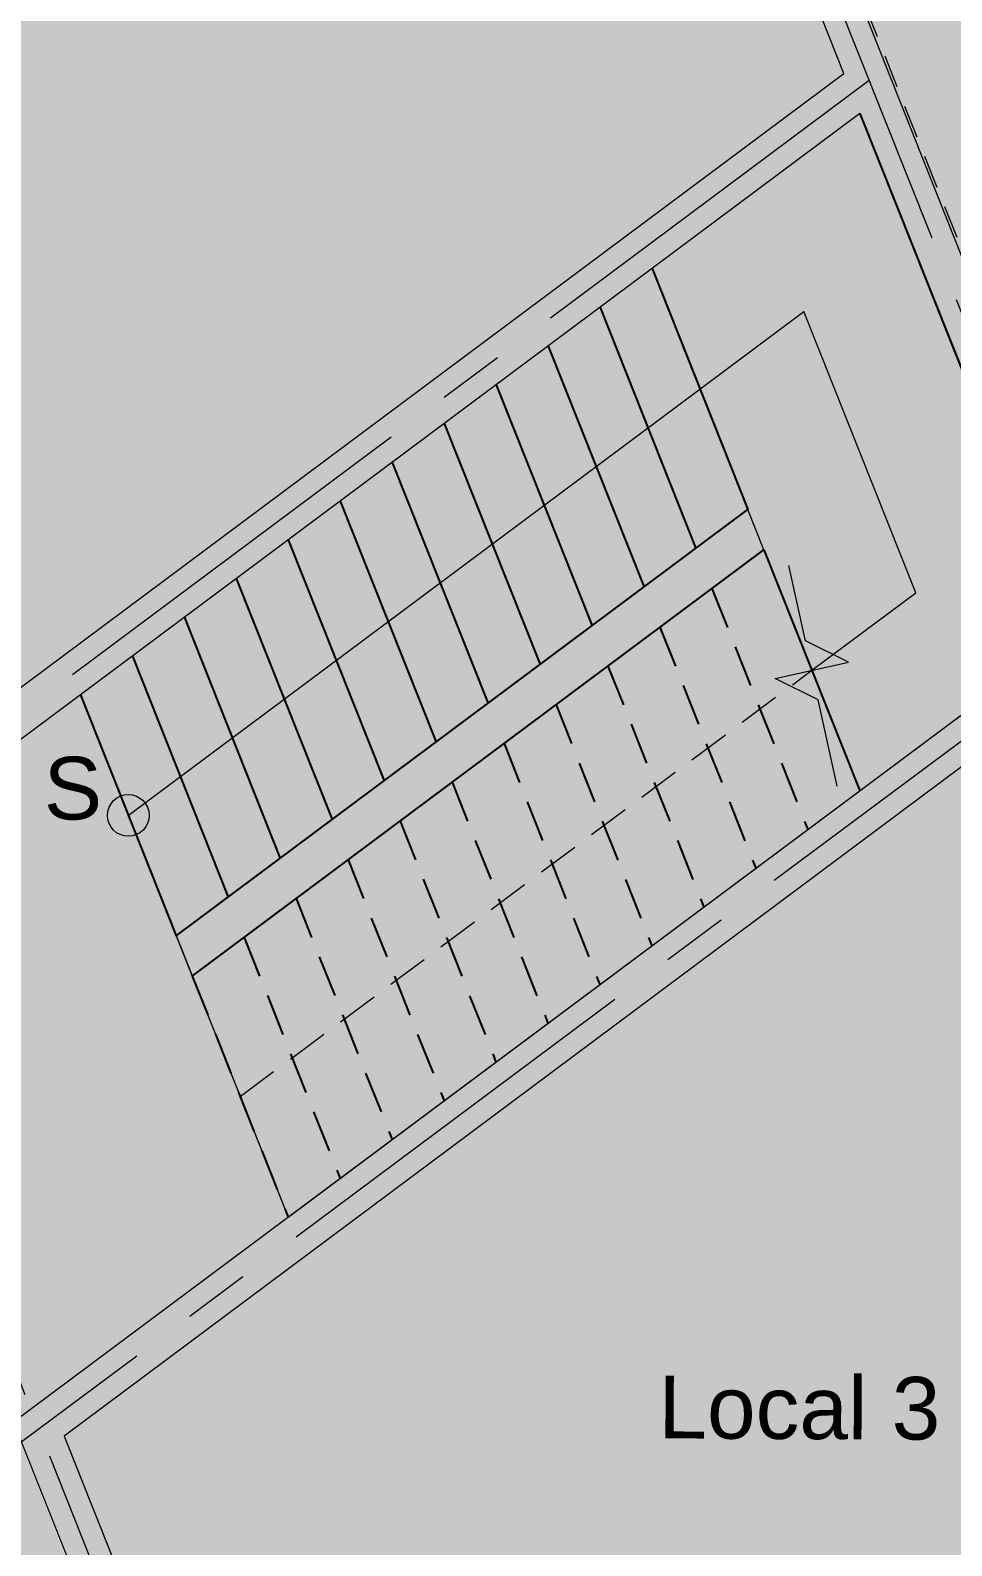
# Model space of a CAD drawing. Header units: metres. Extents: x -466 to 1322, y -1072 to 50.
# Drawn here: x 46.68 to 51.1, y -179.48 to -172.23 of the extents above; entities that cross this region are included whole.
import ezdxf

# ---------------------------------------------------------------- set-up
doc = ezdxf.new("R2010")
doc.units = ezdxf.units.M
for name, pattern in [('B1 P BAJA$0$HIDDEN', [9.525, 6.35, -3.175]), ('CENTER2', [28.575, 19.05, -3.175, 3.175, -3.175]), ('Hidden 1_16_', [0.002381, 0.001587, -0.00079375]), ('OCULTA2', [0.3, 0.2, -0.1])]:
    doc.linetypes.add(name, pattern=pattern)
for name, color, linetype, lineweight in [('A - Hatch muros', 4, 'Continuous', 0), ('A - PROY', 250, 'B1 P BAJA$0$HIDDEN', 0), ('A - TXT 100 -1', 2, 'Continuous', 0), ('A-EJES', 61, 'CENTER2', 0), ('A-MURO INT', 4, 'Continuous', 0), ('S-STRS-ANNO', 30, 'Continuous', 9)]:
    doc.layers.add(name, color=color, linetype=linetype, lineweight=lineweight)
doc.layers.add('AKU_Escalera', color=5, linetype='Continuous')
for name, color, linetype, lineweight, true_color in [('Hatch escaleras', 7, 'Continuous', 0, 0x78372d), ('Hatch Exterior', 7, 'Continuous', 0, 0xa99b89), ('Hatch Interior', 7, 'Continuous', 0, 0xaf6350)]:
    doc.layers.add(name, color=color, linetype=linetype, lineweight=lineweight, true_color=true_color)
doc.styles.get("Standard").update_dxf_attribs({"font": 'arial.ttf'})
doc.styles.add('Style-Arial', font='arial.ttf')

msp = doc.modelspace()

# ---------------------------------------------------------------- hatches: boundary and pattern name
at = {"layer": 'A - Hatch muros', "transparency": 33554687}
h = msp.add_hatch(color=256, dxfattribs=at)
h.dxf.hatch_style = 1
h.paths.add_polyline_path([(50.6599, -172.6251), (45.6092, -176.3897), (43.7331, -171.6767), (28.6424, -182.9248), (31.5708, -186.8535), (30.6843, -187.5143), (30.5647, -187.3539), (31.2909, -186.8127), (28.4821, -183.0443), (8.4938, -197.9429), (8.2908, -197.8447), (48.887, -167.5857), (49.1553, -168.2612), (48.9694, -168.3351), (48.7974, -167.9019), (43.8992, -171.5529), (45.2946, -175.0668), (45.6986, -176.0736), (50.5834, -172.4327), (50.3985, -171.9681), (50.5843, -171.8942), (52.1024, -175.709), (51.9166, -175.783), (51.7317, -175.3184), (46.8472, -178.9592), (48.1719, -182.2869), (53.6405, -180.1151), (53.4557, -179.6505), (53.6415, -179.5765), (53.9004, -180.2271), (54.0852, -180.6916), (53.8994, -180.7656), (53.7148, -180.3008), (48.2458, -182.4727), (48.8478, -183.985), (49.9471, -186.7466), (55.4153, -184.5749), (55.2304, -184.1103), (55.4166, -184.0364), (55.8596, -185.1516), (55.6741, -185.2253), (55.4893, -184.7607), (50.021, -186.9324), (50.6245, -188.4441), (51.2786, -190.0913), (56.7464, -187.9198), (56.5615, -187.4552), (56.7486, -187.3809), (57.007, -188.0315), (51.2595, -190.3141), (51.1666, -190.351), (50.4371, -188.5185), (46.6047, -178.8905), (51.6552, -175.126)])
h = msp.add_hatch(color=256, dxfattribs=at)
h.dxf.hatch_style = 1
h.paths.add_polyline_path([(47.384, -176.5635), (47.4606, -176.7559), (50.1998, -174.7142), (50.1232, -174.5218)])
at = {"layer": 'Hatch escaleras', "transparency": 33554687}
h = msp.add_hatch(color=256, dxfattribs=at)
h.dxf.hatch_style = 1
h.paths.add_polyline_path([(46.9247, -175.4092), (47.9199, -177.9102), (51.6552, -175.126), (50.6599, -172.6251)])
at = {"layer": 'Hatch Exterior', "transparency": 33554687}
h = msp.add_hatch(color=256, dxfattribs=at)
h.dxf.hatch_style = 1
h.paths.add_polyline_path([(9.7118, -198.5317), (27.1807, -206.9771), (29.4005, -202.3856), (51.0529, -212.8535), (52.9245, -208.9822), (26.3283, -196.1241), (45.6431, -181.7275), (47.4926, -186.1551), (48.7583, -189.1886), (52.2098, -197.4551), (57.2393, -199.3681), (59.5678, -194.4798), (53.7687, -196.7828), (53.6904, -196.7491), (51.8899, -192.1491), (57.7223, -189.8328), (59.5678, -194.4798), (60.6828, -192.1396), (50.4645, -166.4099), (48.887, -167.5857), (57.007, -188.0315), (51.1518, -190.3568), (45.6059, -176.3922), (17.7382, -197.1638), (15.527, -194.1973)])
h.paths.add_polyline_path([(14.6197, -194.8736), (9.7118, -198.5317), (9.9148, -198.6298), (14.7392, -195.0339)])
h.paths.add_polyline_path([(22.8593, -204.8879), (24.992, -200.4764), (29.1334, -202.4786), (27.0007, -206.8901), (26.9599, -206.8595), (27.0427, -206.6883), (27.2678, -206.7971), (29.4005, -202.3856), (24.899, -200.2093), (22.6792, -204.8009)], flags=17)
edge = h.paths.add_edge_path(flags=16)
edge.add_arc((19.7198, -199.9897), 0.7, 36.69961, 118.51779, ccw=False)
edge.add_line((20.2811, -199.5714), (21.6441, -198.5555))
edge.add_arc((19.7198, -199.9897), 2.4, -235.67933, 36.69961, ccw=False)
edge.add_line((18.3666, -198.0076), (19.3856, -199.3747))
at = {"layer": 'Hatch Interior', "transparency": 33554687}
h = msp.add_hatch(color=256, dxfattribs=at)
h.dxf.hatch_style = 1
h.paths.add_polyline_path([(8.2908, -197.8447), (48.887, -167.5857), (57.007, -188.0315), (51.1518, -190.3568), (45.6059, -176.3922), (17.7382, -197.1638), (15.527, -194.1973), (9.7118, -198.5317)])
h.paths.add_polyline_path([(29.4005, -202.3856), (27.1807, -206.9771), (48.8331, -217.4451), (51.0529, -212.8535)])
h.paths.add_polyline_path([(51.8903, -192.1493), (57.711, -189.8373), (59.5678, -194.4798), (53.7687, -196.7828), (53.6904, -196.7491)])
h.paths.add_polyline_path([(18.1465, -194.365), (16.543, -195.5603), (15.527, -194.1973), (15.3667, -194.3168), (17.4583, -197.123), (13.2642, -200.2491), (13.4672, -200.3473), (17.7382, -197.1638), (16.6625, -195.7206), (18.266, -194.5254), (19.3418, -195.9686), (21.4665, -194.3849), (21.347, -194.2246), (19.2222, -195.8082), (17.2501, -193.1624), (20.1766, -190.9811), (22.2683, -193.7873), (22.3484, -193.7275), (20.2568, -190.9213), (23.1031, -188.7997), (25.0752, -191.4456), (23.0325, -192.9719), (23.152, -193.1323), (29.3229, -188.529), (29.2034, -188.3686), (25.2356, -191.3261), (23.1439, -188.5199), (17.1306, -193.002)])
h.paths.add_polyline_path([(46.6047, -178.8905), (51.6552, -175.126), (51.7317, -175.3184), (46.8472, -178.9592), (48.1645, -182.2898), (53.6479, -180.1121), (53.722, -180.2979), (48.2386, -182.4756), (51.2708, -190.0944), (56.7542, -187.9167), (56.5627, -187.4547), (56.7486, -187.3809), (57.007, -188.0315), (51.1518, -190.3568), (43.7331, -171.6767), (28.4821, -183.0443), (27.9591, -183.4342), (8.4938, -197.9429), (8.2908, -197.8447), (48.887, -167.5857), (49.1553, -168.2612), (48.9694, -168.3351), (48.7974, -167.9019), (43.8992, -171.5529), (45.6092, -176.3897)], flags=16)
h.paths.add_polyline_path([(53.6904, -196.7491), (53.7687, -196.7828), (59.5678, -194.4798), (58.5302, -191.8687), (55.5567, -193.0496), (55.6305, -193.2354), (58.6046, -192.0543), (59.494, -194.2939), (55.6603, -195.8164), (55.5209, -195.8718), (53.8248, -196.5454), (52.9353, -194.3058)], flags=17)
h.paths.add_polyline_path([(55.0785, -190.8841), (55.1996, -190.8383), (55.2482, -190.8154)], flags=16)
h.paths.add_polyline_path([(57.5141, -189.9169), (57.7223, -189.8328), (57.1647, -190.0543)])
h.paths.add_polyline_path([(52.4136, -191.9415), (51.8903, -192.1493), (51.8903, -192.1493)], flags=16)
at = {"layer": 'S-STRS-ANNO', "lineweight": 0}
h = msp.add_hatch(color=256, dxfattribs=at)
h.dxf.hatch_style = 1
edge = h.paths.add_edge_path()
edge.add_arc((47.1543, -175.9864), 0.1, 0, 360)

# ---------------------------------------------------------------- linework, layer by layer
at = {"layer": 'A - PROY', "color": 250, "linetype": 'Hidden 1_16_', "ltscale": 100}
msp.add_lwpolyline([(49.1553, -168.2612), (57.7223, -189.8328)], dxfattribs=at)
at = {"layer": 'A-EJES', "ltscale": 0.1}
for p, q in [((59.4576, -194.4623), (47.2705, -163.8374)), ((53.8234, -196.755), (42.2371, -167.648)), ((50.7047, -172.467), (9.6606, -203.0599)), ((51.7765, -175.1604), (12.5026, -204.4338))]:
    msp.add_line(p, q, dxfattribs=at)
at = {"layer": 'A-MURO INT'}
msp.add_line((50.6599, -172.6251), (51.6552, -175.126), dxfattribs=at)
for points in [[(8.2908, -197.8447), (48.887, -167.5857), (49.1553, -168.2612), (48.9694, -168.3351), (48.7974, -167.9019), (43.8992, -171.5529), (45.2946, -175.0668), (45.6986, -176.0736), (50.5834, -172.4327), (50.3985, -171.9681), (50.5843, -171.8942), (52.1024, -175.709), (51.9166, -175.783), (51.7317, -175.3184), (46.8472, -178.9592), (48.1719, -182.2869)], [(50.4371, -188.5185), (46.6047, -178.8905), (51.6552, -175.126), (50.6599, -172.6251), (45.6092, -176.3897), (43.7331, -171.6767), (28.6424, -182.9248)]]:
    msp.add_lwpolyline(points, dxfattribs=at)
msp.add_lwpolyline([(47.384, -176.5635), (47.4606, -176.7559), (50.1998, -174.7142), (50.1232, -174.5218), (47.384, -176.5635)], close=True, dxfattribs=at)
at = {"layer": 'AKU_Escalera'}
for p, q in [((50.6599, -172.6251), (51.6552, -175.126)), ((49.6639, -173.3675), (50.1232, -174.5218)), ((49.4148, -173.5531), (49.8742, -174.7074)), ((49.1658, -173.7387), (49.6252, -174.893)), ((48.9168, -173.9244), (49.3761, -175.0786)), ((48.6678, -174.11), (49.1271, -175.2643)), ((48.4188, -174.2956), (48.8781, -175.4499)), ((47.384, -176.5635), (50.1232, -174.5218)), ((48.1697, -174.4812), (48.6291, -175.6355)), ((47.9207, -174.6668), (48.3801, -175.8211)), ((47.4606, -176.7559), (50.1998, -174.7142)), ((50.1998, -174.7142), (50.6591, -175.8685)), ((47.6717, -174.8524), (48.1311, -176.0067)), ((47.4227, -175.038), (47.882, -176.1923)), ((47.1737, -175.2236), (47.633, -176.3779)), ((46.9247, -175.4092), (47.384, -176.5635))]:
    msp.add_line(p, q, dxfattribs=at)
at = {"layer": 'AKU_Escalera', "linetype": 'OCULTA2'}
for p, q in [((49.9507, -174.8998), (50.4101, -176.0541)), ((49.7017, -175.0854), (50.1611, -176.2397)), ((49.4527, -175.271), (49.9121, -176.4253)), ((49.2037, -175.4566), (49.663, -176.6109)), ((48.9547, -175.6422), (49.414, -176.7965)), ((48.7057, -175.8279), (49.165, -176.9821)), ((48.4566, -176.0135), (48.916, -177.1678)), ((48.2076, -176.1991), (48.667, -177.3534)), ((47.9586, -176.3847), (48.4179, -177.539)), ((47.7096, -176.5703), (48.1689, -177.7246)), ((47.4606, -176.7559), (47.9199, -177.9102))]:
    msp.add_line(p, q, dxfattribs=at)
at = {"layer": 'Hatch escaleras'}
msp.add_lwpolyline([(46.9247, -175.4092), (47.9199, -177.9102), (51.6552, -175.126), (50.6599, -172.6251), (46.9247, -175.4092)], dxfattribs=at)
at = {"layer": 'S-STRS-ANNO'}
for p, q in [((49.8935, -173.9447), (50.3916, -173.5734)), ((50.9275, -174.9201), (50.3916, -173.5734)), ((47.1543, -175.9864), (49.8935, -173.9447)), ((50.4294, -175.2913), (50.9275, -174.9201))]:
    msp.add_line(p, q, dxfattribs=at)
at = {"layer": 'S-STRS-ANNO', "lineweight": 0}
for p, q in [((50.3985, -175.1505), (50.319, -174.7893)), ((50.6055, -175.2526), (50.3985, -175.1505)), ((50.2534, -175.3301), (50.6055, -175.2526)), ((50.4604, -175.4322), (50.2534, -175.3301)), ((50.5514, -175.846), (50.4604, -175.4322))]:
    msp.add_line(p, q, dxfattribs=at)
at = {"layer": 'S-STRS-ANNO', "linetype": 'OCULTA2'}
msp.add_line((47.6902, -177.3331), (50.4294, -175.2913), dxfattribs=at)
at = {"layer": 'S-STRS-ANNO', "lineweight": 0}
msp.add_circle((47.1543, -175.9864), 0.1, dxfattribs=at)

# ---------------------------------------------------------------- texts
at = {"layer": 'A - TXT 100 -1', "style": 'Style-Arial'}
msp.add_text('Local 3', height=0.3, rotation=359.72275, dxfattribs=at).set_placement((49.6934, -178.9697))
at = {"layer": 'S-STRS-ANNO', "lineweight": 0}
msp.add_text('S', height=0.3, rotation=0.5, dxfattribs=at).set_placement((46.7499, -176.007))

doc.saveas('drawing.dxf')
